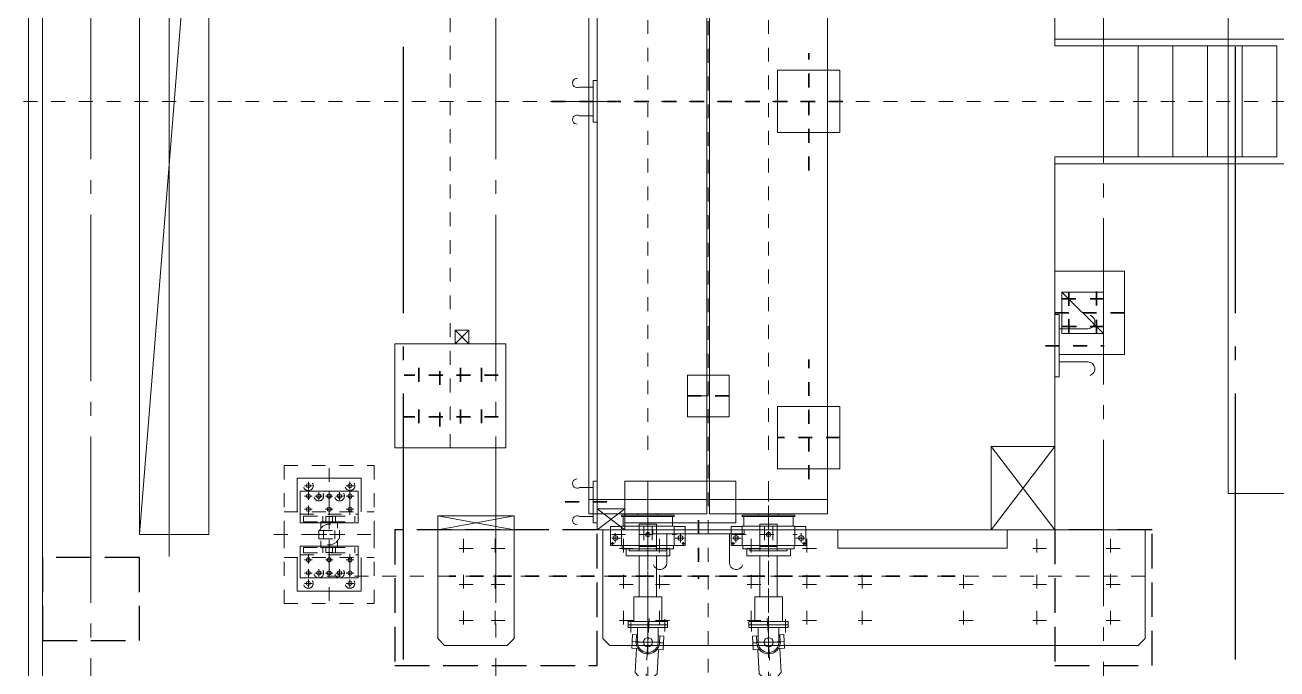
# Model space of a CAD drawing. Header units: metres. Extents: x 497148 to 498044, y 2998751 to 2999627.
# Drawn here: x 497595.21 to 497604.23, y 2999601.4 to 2999606.05 of the extents above; entities that cross this region are included whole.
import ezdxf

# ---------------------------------------------------------------- set-up
doc = ezdxf.new("R2010")
doc.units = ezdxf.units.M
for name, pattern in [('ACAD_ISO04W100', [30.5, 24, -3, 0.5, -3]), ('AD_LTYPE1 0 mm', [2, 1, -1]), ('AD_LTYPE2 0 mm', [16, 13, -1, 1, -1]), ('CENTER', [2, 1.25, -0.25, 0.25, -0.25]), ('DASH', [0.35, 0.25, -0.1]), ('点画线', [18, 12, -2, 2, -2]), ('虚线', [2, 1, -1])]:
    doc.linetypes.add(name, pattern=pattern)
for name, color, linetype, lineweight in [('ACAD0', 7, 'Continuous', 0), ('ACAD05', 4, 'AD_LTYPE2 0 mm', 0), ('ACAD1', 1, 'Continuous', 0), ('ACAD实线', 7, 'Continuous', 0), ('EB0', 7, 'Continuous', 9), ('中心线层', 1, 'CENTER', 9), ('管道', 7, 'Continuous', 20), ('纸机', 7, 'Continuous', 0), ('细实线层', 7, 'Continuous', 18), ('虚线层', 6, '虚线', 18), ('设备', 253, 'Continuous', 15)]:
    doc.layers.add(name, color=color, linetype=linetype, lineweight=lineweight)
doc.layers.add('COLUMN', color=9, linetype='Continuous')
doc.layers.add('DOTE', color=1, linetype='CENTER')

# ---------------------------------------------------------------- blocks, each defined once
blk = doc.blocks.new('rt56656565')
at = {"layer": 'ACAD0'}
for p, q in [((-1906, 85), (-1955.3, 85)), ((-248.7, 54.6), (-278.7, 54.6)), ((-248.7, 54.6), (-223.3, 80)), ((-248.7, 54.6), (-248.7, -54.6)), ((-248.7, 54.6), (-248.7, -54.6)), ((49.3, 85), (0, 85)), ((0, 85), (49.3, 85)), ((-1906, -85), (-1955.3, -85)), ((-248.7, -54.3), (-278.7, -54.3)), ((-248.7, -54.6), (-223.3, -80)), ((49.3, -85), (0, -85)), ((0, -85), (49.3, -85))]:
    blk.add_line(p, q, dxfattribs=at)
at = {"layer": 'ACAD实线'}
for p, q in [((-1856.7, 112.5), (-1955.3, 112.5)), ((-1955.3, 75), (-1955.3, 112.5)), ((-1856.7, 69.3), (-1856.7, 112.5)), ((-49.3, 112.5), (49.3, 112.5)), ((-49.3, 69.3), (-49.3, 112.5)), ((-49.3, 112.5), (49.3, 112.5)), ((-49.3, 69.3), (-49.3, 112.5)), ((49.3, 75.8), (49.3, 112.5)), ((49.3, 75), (49.3, 112.5)), ((-278.7, 80), (-1856.7, 80)), ((-278.7, 80), (-278.7, -80)), ((-248.7, 54.6), (-248.7, 54.6)), ((-49.3, 80), (-223.3, 80)), ((-1955.3, -112.5), (-1955.3, -75)), ((-1856.7, -112.5), (-1856.7, -69.3)), ((-278.7, -80), (-1856.7, -80)), ((-248.7, -54.3), (-248.7, -54.3)), ((-49.3, -80), (-223.3, -80)), ((-49.3, -112.5), (-49.3, -69.3)), ((-49.3, -112.5), (-49.3, -69.3)), ((49.3, -112.5), (49.3, -75)), ((49.3, -112.5), (49.3, -75.8)), ((-1856.7, -112.5), (-1955.3, -112.5)), ((-49.3, -112.5), (49.3, -112.5)), ((-49.3, -112.5), (49.3, -112.5))]:
    blk.add_line(p, q, dxfattribs=at)
blk.add_circle((0, 0), 32.6, dxfattribs=at)
blk.add_circle((0, 0), 32.6, dxfattribs=at)
for centre, start, end in [((-1906, 0), 270, 90), ((0, 0), 90, 270), ((0, 0), 90, 270)]:
    blk.add_arc(centre, 85, start, end, dxfattribs=at)
at = {"layer": '中心线层'}
for p, q in [((-1941.6, 0), (-1870.4, 0)), ((-1906, -35.6), (-1906, 35.6)), ((35.6, 0), (-35.6, 0)), ((0, -35.6), (0, 35.6))]:
    blk.add_line(p, q, dxfattribs=at)
at = {"layer": '细实线层', "linetype": '点画线'}
for p, q in [((-1906, 112.5), (-1906, -112.5)), ((0, 112.5), (0, -112.5)), ((0, 112.5), (0, -112.5)), ((170.7, 0), (-2070, 0))]:
    blk.add_line(p, q, dxfattribs=at)
blk = doc.blocks.new('*X414')
at = {"layer": 'ACAD0', "color": 1, "linetype": 'AD_LTYPE1 0 mm', "lineweight": 0}
for p, q in [((7390.6, 4840.3), (7340.6, 4840.3)), ((7365.6, 4815.3), (7365.6, 4865.3))]:
    blk.add_line(p, q, dxfattribs=at)
at = {"layer": 'ACAD0', "color": 7, "linetype": 'Continuous', "lineweight": 0}
blk.add_circle((7365.6, 4840.3), 3.75, dxfattribs=at)
at = {"layer": 'ACAD0', "color": 1, "linetype": 'Continuous', "lineweight": 0}
blk.add_arc((7365.6, 4840.3), 5, 162, 72, dxfattribs=at)
blk = doc.blocks.new('功夫')
at = {"layer": 'ACAD0', "linetype": 'Continuous', "lineweight": 0}
for p, q in [((-540, -137), (-540, 0)), ((0, 0), (-540, 0)), ((-460, -140), (-460, 0)), ((-455, 23), (-85, 23)), ((-455, 0), (-455, 23)), ((-427.5, 73), (-112.5, 73)), ((-427.5, 23), (-427.5, 73)), ((-405, 38), (-135, 38)), ((-405, 23), (-405, 38)), ((-332.5, -154.9), (-332.5, 40)), ((-332.5, 7), (-207.5, 7)), ((-207.5, -154.9), (-207.5, 40)), ((-135, 23), (-135, 38)), ((-112.5, 23), (-112.5, 73)), ((-85, 0), (-85, 23)), ((-80, -140), (-80, 0)), ((0, -137), (0, 0)), ((-540, -137), (-460, -137)), ((-80, -140), (-460, -140)), ((-332.5, -154.9), (-207.5, -154.9)), ((-332.5, -154.9), (-207.5, -154.9)), ((0, -137), (-80, -137))]:
    blk.add_line(p, q, dxfattribs=at)
at = {"layer": 'ACAD0', "color": 1, "linetype": 'AD_LTYPE1 0 mm', "lineweight": 0}
for p, q in [((-445.4, -80), (-476.9, -80)), ((-94.6, -80), (-63.1, -80))]:
    blk.add_line(p, q, dxfattribs=at)
at = {"layer": 'ACAD0', "linetype": 'Continuous', "lineweight": 0}
for centre, radius in [((-525, -15), 6), ((-505, -55), 17.5), ((-270, -80), 15.5), ((-35, -55), 17.5), ((-15, -15), 6)]:
    blk.add_circle(centre, radius, dxfattribs=at)
at = {"layer": 'ACAD1', "color": 5, "linetype": 'AD_LTYPE2 0 mm', "lineweight": 0}
for p, q in [((-300, -140), (-300, 0)), ((-240, -140), (-240, 0))]:
    blk.add_line(p, q, dxfattribs=at)
at = {"layer": 'ACAD1', "color": 1, "linetype": 'AD_LTYPE1 0 mm', "lineweight": 0}
for p, q in [((-533.8, -15), (-514.1, -15)), ((-530.9, -55), (-466.8, -55)), ((-525, -25.7), (-525, -4.9)), ((-505, -90.7), (-505, -22.4)), ((-9.1, -55), (-73.2, -55)), ((-35, -90.7), (-35, -22.4)), ((-6.2, -15), (-25.9, -15)), ((-15, -25.7), (-15, -4.9))]:
    blk.add_line(p, q, dxfattribs=at)
at = {"layer": 'ACAD1', "linetype": 'AD_LTYPE1 0 mm', "lineweight": 0}
blk.add_line((-9.1, -80), (-332.5, -80), dxfattribs=at)
at = {"layer": 'ACAD0', "color": 1, "linetype": 'AD_LTYPE1 0 mm', "lineweight": 0, "rotation": 270}
blk.add_blockref('*X414', (-5110.3, 7285.6), dxfattribs=at)
blk = doc.blocks.new('*X416')
at = {"layer": 'ACAD0', "color": 1, "linetype": 'AD_LTYPE1 0 mm', "lineweight": 0}
for p, q in [((7390.6, 4840.3), (7340.6, 4840.3)), ((7365.6, 4815.3), (7365.6, 4865.3))]:
    blk.add_line(p, q, dxfattribs=at)
at = {"layer": 'ACAD0', "color": 7, "linetype": 'Continuous', "lineweight": 0}
blk.add_circle((7365.6, 4840.3), 3.75, dxfattribs=at)
at = {"layer": 'ACAD0', "color": 1, "linetype": 'Continuous', "lineweight": 0}
blk.add_arc((7365.6, 4840.3), 5, 162, 72, dxfattribs=at)
blk = doc.blocks.new('法国体验')
at = {"layer": 'ACAD0', "linetype": 'Continuous', "lineweight": 0}
for p, q in [((-427.5, 210), (-112.5, 210)), ((-427.5, 160), (-427.5, 210)), ((-112.5, 160), (-112.5, 210)), ((-540, 0), (-540, 137)), ((0, 137), (-540, 137)), ((-460, -3), (-460, 137)), ((-455, 160), (-85, 160)), ((-455, 137), (-455, 160)), ((-405, 175), (-135, 175)), ((-405, 160), (-405, 175)), ((-332.5, -17.9), (-332.5, 177)), ((-332.5, 144), (-207.5, 144)), ((-207.5, -17.9), (-207.5, 177)), ((-135, 160), (-135, 175)), ((-85, 137), (-85, 160)), ((-80, -3), (-80, 137)), ((0, 0), (0, 137)), ((-540, 0), (-460, 0)), ((0, 0), (-80, 0)), ((-80, -3), (-460, -3)), ((-332.5, -17.9), (-207.5, -17.9)), ((-332.5, -17.9), (-207.5, -17.9))]:
    blk.add_line(p, q, dxfattribs=at)
at = {"layer": 'ACAD0', "color": 1, "linetype": 'AD_LTYPE1 0 mm', "lineweight": 0}
for p, q in [((-445.4, 57), (-476.9, 57)), ((-94.6, 57), (-63.1, 57))]:
    blk.add_line(p, q, dxfattribs=at)
at = {"layer": 'ACAD0', "linetype": 'Continuous', "lineweight": 0}
for centre, radius in [((-525, 122), 6), ((-505, 82), 17.5), ((-35, 82), 17.5), ((-15, 122), 6), ((-270, 57), 15.5)]:
    blk.add_circle(centre, radius, dxfattribs=at)
at = {"layer": 'ACAD1', "color": 1, "linetype": 'AD_LTYPE1 0 mm', "lineweight": 0}
for p, q in [((-533.8, 122), (-514.1, 122)), ((-525, 111.3), (-525, 132.1)), ((-505, 46.3), (-505, 114.6)), ((-35, 46.3), (-35, 114.6)), ((-6.2, 122), (-25.9, 122)), ((-15, 111.3), (-15, 132.1)), ((-530.9, 82), (-466.8, 82)), ((-9.1, 82), (-73.2, 82))]:
    blk.add_line(p, q, dxfattribs=at)
at = {"layer": 'ACAD1', "color": 5, "linetype": 'AD_LTYPE2 0 mm', "lineweight": 0}
for p, q in [((-300, -3), (-300, 137)), ((-240, -3), (-240, 137))]:
    blk.add_line(p, q, dxfattribs=at)
at = {"layer": 'ACAD1', "linetype": 'AD_LTYPE1 0 mm', "lineweight": 0}
blk.add_line((-9.1, 57), (-332.5, 57), dxfattribs=at)
at = {"layer": 'ACAD0', "color": 1, "linetype": 'AD_LTYPE1 0 mm', "lineweight": 0, "rotation": 270}
blk.add_blockref('*X416', (-5110.3, 7422.6), dxfattribs=at)
blk = doc.blocks.new('rdg546565_5')
at = {"layer": 'ACAD05', "linetype": 'AD_LTYPE2 0 mm', "lineweight": 0}
for p, q in [((-117.8, -154.4), (-117.8, 138.3)), ((0, 0), (-229.8, 0))]:
    blk.add_line(p, q, dxfattribs=at)
at = {"layer": 'ACAD实线', "color": 6, "linetype": '虚线'}
for p, q in [((-57.8, 92.5), (-177.8, 92.5)), ((-177.8, 92.5), (-177.8, 45)), ((-92.8, 130), (-142.8, 130)), ((-142.8, 130), (-142.8, 92.5)), ((-92.8, 130), (-92.8, 92.5)), ((-57.8, 45), (-57.8, 92.5)), ((-42.8, 30), (-192.8, 30)), ((-192.8, -30), (-192.8, 30)), ((-157.8, -30), (-157.8, 30)), ((-77.8, -30), (-77.8, 30)), ((-42.8, -30), (-42.8, 30)), ((-42.8, -30), (-192.8, -30)), ((-177.8, -92.5), (-177.8, -45)), ((-57.8, -92.5), (-57.8, -45)), ((-57.8, -92.5), (-177.8, -92.5)), ((-142.8, -130), (-142.8, -92.5)), ((-92.8, -130), (-142.8, -130)), ((-92.8, -130), (-92.8, -92.5))]:
    blk.add_line(p, q, dxfattribs=at)
for start, end in [(23.57818, 156.42182), (203.57818, 336.42182)]:
    blk.add_arc((-117.8, 0), 75, start, end, dxfattribs=at)
blk = doc.blocks.new('545564')
at = {"layer": 'ACAD实线', "color": 1, "linetype": '点画线'}
for p, q in [((-360, 102.5), (-360, -7.1)), ((-360, 0), (-360, 20)), ((-210, 0), (-210, 20)), ((-60, 0), (-60, 20))]:
    blk.add_line(p, q, dxfattribs=at)
at = {"layer": 'EB0'}
for p, q in [((-420, 0), (-420, 228)), ((0, 228), (-420, 228)), ((0, 0), (0, 228)), ((0, 0), (-420, 0))]:
    blk.add_line(p, q, dxfattribs=at)
for centre in [(-360, 130), (-210, 130), (-60, 130), (-360, 35), (-210, 35), (-60, 35)]:
    blk.add_circle(centre, 15, dxfattribs=at)
at = {"layer": '中心线层'}
blk.add_line((-210, 174.7), (-210, 255.5), dxfattribs=at)
at = {"layer": '中心线层', "linetype": '点画线', "lineweight": 18}
for p, q in [((-387.5, 130), (-332.5, 130)), ((-360, 102.5), (-360, 170)), ((-237.5, 130), (-182.5, 130)), ((-210, 102.5), (-210, 170)), ((-87.5, 130), (-32.5, 130)), ((-60, 102.5), (-60, 170)), ((-387.5, 35), (-332.5, 35)), ((-360, 7.5), (-360, 62.5)), ((-237.5, 35), (-182.5, 35)), ((-210, 7.5), (-210, 62.5)), ((-87.5, 35), (-32.5, 35)), ((-60, 7.5), (-60, 62.5))]:
    blk.add_line(p, q, dxfattribs=at)
at = {"layer": '虚线层'}
for p, q in [((-25, 220), (-395, 220)), ((-395, 180), (-395, 220)), ((-255, 180), (-255, 217.5)), ((-165, 180), (-165, 217.5)), ((-25, 180), (-25, 220)), ((0, 165), (-420, 165)), ((-25, 180), (-395, 180))]:
    blk.add_line(p, q, dxfattribs=at)
blk = doc.blocks.new('A$C18155853')
at = {"layer": '设备', "linetype": 'ACAD_ISO04W100', "ltscale": 0.05}
for p, q in [((-7363.7, 5778.9), (-7363.7, -7939.6)), ((-7798.7, 2987.3), (-7798.7, -2540.5)), ((-6928.7, 2987.3), (-6928.7, -2540.5)), ((-9223.7, -2500), (-9223.7, 2671.1)), ((0, 0), (-12473.6, 0)), ((-7798.7, -5178.9), (-7798.7, -2740)), ((-6928.7, -5415), (-6928.7, -2740)), ((-4213.7, -3425), (-10201.7, -3425))]:
    blk.add_line(p, q, dxfattribs=at)
at = {"layer": '设备', "ltscale": 0.05}
blk.add_line((-11248.7, 3378.5), (-11248.7, -3283.6), dxfattribs=at)
at = {"layer": '设备', "color": 4}
for p, q in [((-11463.7, 3125), (-11463.7, 0)), ((-11463.7, -3125), (-10963.7, 3125)), ((-10963.7, 3125), (-10963.7, 0)), ((-4863.7, 2563.1), (-4863.7, 400)), ((-8163.7, -2191.3), (-8163.7, 1521.8)), ((-8163.7, -1623.4), (-8163.7, 1459.6)), ((-3213.7, 450), (-4863.7, 450)), ((-3263.7, 400), (-4863.7, 400)), ((-4513.7, 400), (-4513.7, -400)), ((-4263.7, 400), (-4263.7, -400)), ((-4013.7, 400), (-4013.7, -400)), ((-3763.7, 400), (-3763.7, -400)), ((-3513.7, 400), (-3513.7, -400)), ((-3263.7, 400), (-3263.7, -400)), ((-6863.7, 225), (-6863.7, 0)), ((-6413.7, 225), (-6863.7, 225)), ((-6413.7, -225), (-6413.7, 225)), ((-8292.2, 103.8), (-8193.7, 103.8)), ((-8193.7, 150), (-8163.7, 150)), ((-8193.7, -150), (-8193.7, 150)), ((-8163.7, -150), (-8163.7, 150)), ((-11463.7, -3125), (-11463.7, 0)), ((-10963.7, -3125), (-10963.7, 0)), ((-8095, 0), (-8407.9, 0)), ((-6863.7, 0), (-6863.7, -225)), ((-8292.2, -103.8), (-8193.7, -103.8)), ((-8193.7, -150), (-8163.7, -150)), ((-6863.7, -225), (-6413.7, -225)), ((-3263.7, -400), (-4863.7, -400)), ((-4863.7, -400), (-4863.7, -2394.6)), ((-3213.7, -450), (-4863.7, -450)), ((-4363.7, -1225), (-4863.7, -1225)), ((-4363.7, -1225), (-4363.7, -1825)), ((-4813.7, -1375), (-4813.7, -1675)), ((-4513.7, -1375), (-4813.7, -1375)), ((-4513.7, -1675), (-4813.7, -1375)), ((-4513.7, -1375), (-4513.7, -1675)), ((-4833.7, -1537.5), (-4863.7, -1537.5)), ((-4833.7, -1987.5), (-4833.7, -1537.5)), ((-9188.7, -1750), (-9088.7, -1650)), ((-9088.7, -1750), (-9188.7, -1650)), ((-9188.7, -1650), (-9188.7, -1750)), ((-9088.7, -1650), (-9188.7, -1650)), ((-9088.7, -1750), (-9088.7, -1650)), ((-4626, -1639.8), (-4833.7, -1639.8)), ((-4513.7, -1675), (-4813.7, -1675)), ((-9623.7, -1750), (-9623.7, -2500)), ((-8823.7, -1750), (-9623.7, -1750)), ((-8823.7, -1750), (-8823.7, -2500)), ((-4363.7, -1825), (-4833.7, -1825)), ((-4626, -1879.9), (-4833.7, -1879.9)), ((-7513.7, -2125), (-7513.7, -1975)), ((-7513.7, -1975), (-7213.7, -1975)), ((-7213.7, -1975), (-7213.7, -2275)), ((-4833.7, -1987.5), (-4863.7, -1987.5)), ((-4863.7, -2500), (-4863.7, -2050)), ((-7513.7, -2275), (-7513.7, -2125)), ((-7363.7, -2125), (-7513.7, -2125)), ((-8163.7, -3090), (-8163.7, -2191.3)), ((-6413.7, -2200), (-6863.7, -2200)), ((-6863.7, -2200), (-6863.7, -2425)), ((-6413.7, -2650), (-6413.7, -2200)), ((-7213.7, -2275), (-7513.7, -2275)), ((-4863.7, -2323.3), (-4863.7, -3090)), ((-6863.7, -2425), (-6863.7, -2650)), ((-8823.7, -2500), (-9623.7, -2500)), ((-5323.7, -3090), (-5323.7, -2490)), ((-5323.7, -2490), (-4863.7, -2490)), ((-5323.7, -3090), (-4863.7, -2490)), ((-4863.7, -3090), (-5323.7, -2490)), ((-6863.7, -2650), (-6413.7, -2650)), ((-8292.2, -2786.2), (-8193.7, -2786.2)), ((-8193.7, -3040), (-8193.7, -2740)), ((-8193.7, -2740), (-8163.7, -2740)), ((-8163.7, -3040), (-8163.7, -2740)), ((-7963.7, -3040), (-7963.7, -2740)), ((-7963.7, -2740), (-7163.7, -2740)), ((-7163.7, -3040), (-7163.7, -2740)), ((-8163.7, -2940), (-7963.7, -2940)), ((-8163.7, -3090), (-8163.7, -2940)), ((-8163.7, -2940), (-7963.7, -3090)), ((-7963.7, -2940), (-8163.7, -3090)), ((-7963.7, -2940), (-8163.7, -3090)), ((-8163.7, -2940), (-7963.7, -3090)), ((-8163.7, -3090), (-8163.7, -2940)), ((-8163.7, -2940), (-7963.7, -2940)), ((-7963.7, -2940), (-7963.7, -3090)), ((-7963.7, -2940), (-7963.7, -3090)), ((-8763.7, -2990), (-9313.7, -2990)), ((-9313.7, -3090), (-9313.7, -2990)), ((-8763.7, -2990), (-9313.7, -3090)), ((-9313.7, -2990), (-8763.7, -3090)), ((-8763.7, -2990), (-9313.7, -2990)), ((-9313.7, -3090), (-9313.7, -2990)), ((-8763.7, -2990), (-9313.7, -3090)), ((-9313.7, -2990), (-8763.7, -3090)), ((-8763.7, -3090), (-8763.7, -2990)), ((-8763.7, -3090), (-8763.7, -2990)), ((-8292.2, -2993.8), (-8193.7, -2993.8)), ((-8193.7, -3040), (-8163.7, -3040)), ((-8193.7, -3040), (-8163.7, -3040)), ((-7963.7, -3040), (-7163.7, -3040)), ((-7963.7, -3040), (-7163.7, -3040)), ((-10963.7, -3125), (-11463.7, -3125)), ((-9313.7, -3090), (-9313.7, -3875)), ((-8763.7, -3090), (-9313.7, -3090)), ((-8763.7, -3090), (-9313.7, -3090)), ((-9313.7, -3090), (-9313.7, -3875)), ((-8763.7, -3090), (-8763.7, -3875)), ((-8763.7, -3090), (-8763.7, -3875)), ((-8163.7, -3090), (-4863.7, -3090)), ((-4863.7, -3090), (-8163.7, -3090)), ((-8163.7, -3090), (-4863.7, -3090)), ((-8123.7, -3090), (-8123.7, -3875)), ((-8123.7, -3090), (-8123.7, -3875)), ((-7763.7, -3120), (-7763.7, -3090)), ((-7763.7, -3120), (-7763.7, -3090)), ((-7103.7, -3090), (-7763.7, -3090)), ((-7103.7, -3090), (-7763.7, -3090)), ((-7103.7, -3090), (-7763.7, -3090)), ((-7763.7, -3120), (-7763.7, -3090)), ((-7103.7, -3120), (-7763.7, -3120)), ((-7103.7, -3120), (-7763.7, -3120)), ((-7103.7, -3120), (-7763.7, -3120)), ((-7661.5, -3327.7), (-7661.5, -3120)), ((-7661.5, -3327.7), (-7661.5, -3120)), ((-7661.5, -3327.7), (-7661.5, -3120)), ((-7661.5, -3327.7), (-7661.5, -3120)), ((-7211.3, -3327.7), (-7211.3, -3120)), ((-7211.3, -3327.7), (-7211.3, -3120)), ((-7211.3, -3327.7), (-7211.3, -3120)), ((-7103.7, -3120), (-7103.7, -3090)), ((-7103.7, -3120), (-7103.7, -3090)), ((-7103.7, -3120), (-7103.7, -3090)), ((-6428.7, -3223), (-6428.7, -3090)), ((-6428.7, -3223), (-6428.7, -3090)), ((-5208.7, -3223), (-5208.7, -3090)), ((-5208.7, -3223), (-5208.7, -3090)), ((-4863.7, -3090), (-4213.7, -3090)), ((-4863.7, -3090), (-4213.7, -3090)), ((-4213.7, -3090), (-4213.7, -3875)), ((-4213.7, -3090), (-4213.7, -3875)), ((-6428.7, -3223), (-5418.4, -3223)), ((-6428.7, -3223), (-5418.4, -3223)), ((-6402.4, -3223), (-5208.7, -3223)), ((-6402.4, -3223), (-5208.7, -3223)), ((-9263.7, -3925), (-9313.7, -3875)), ((-9263.7, -3925), (-9313.7, -3875)), ((-8763.7, -3875), (-8813.7, -3925)), ((-8763.7, -3875), (-8813.7, -3925)), ((-8123.7, -3875), (-8073.7, -3925)), ((-8123.7, -3875), (-8073.7, -3925)), ((-4213.7, -3875), (-4263.7, -3925)), ((-4213.7, -3875), (-4263.7, -3925)), ((-8813.7, -3925), (-9263.7, -3925)), ((-8813.7, -3925), (-9263.7, -3925)), ((-8073.7, -3925), (-4263.7, -3925)), ((-8073.7, -3925), (-4863.7, -3925)), ((-4863.7, -3925), (-4263.7, -3925))]:
    blk.add_line(p, q, dxfattribs=at)
at = {"layer": '设备', "linetype": 'Continuous', "lineweight": 0}
for p, q in [((-8224.7, 2973), (-8224.7, -2973)), ((-7372.7, 2975), (-7372.7, -2973)), ((-7354.7, 2975), (-7354.7, -2973)), ((-6502.7, 2973), (-6502.7, -2973)), ((-7353.7, -2550.5), (-7353.7, -2684.6)), ((-8224.7, -2872), (-8224.7, -2973)), ((-8224.7, -2872), (-8208.7, -2872)), ((-7372.7, -2872), (-8224.7, -2872)), ((-7372.7, -2872), (-7388.7, -2872)), ((-7372.7, -2872), (-7372.7, -2973)), ((-7372.7, -2872), (-7372.7, -2973)), ((-6502.7, -2872), (-7354.7, -2872)), ((-7354.7, -2872), (-7354.7, -2973)), ((-7354.7, -2872), (-7338.7, -2872)), ((-6502.7, -2872), (-6518.7, -2872)), ((-6502.7, -2872), (-6502.7, -2973)), ((-8222.7, -2975), (-7871.2, -2975)), ((-7871.2, -2975), (-7871.2, -2985)), ((-7871.2, -2975), (-7871.2, -2985)), ((-7374.7, -2975), (-7871.2, -2975)), ((-7374.7, -2975), (-7871.2, -2975)), ((-7726.2, -2975), (-7726.2, -2985)), ((-7726.2, -2975), (-7726.2, -2985)), ((-7352.7, -2975), (-7001.2, -2975)), ((-6504.7, -2975), (-7001.2, -2975)), ((-6504.7, -2975), (-7001.2, -2975)), ((-7001.2, -2975), (-7001.2, -2985)), ((-7001.2, -2975), (-7001.2, -2985)), ((-6856.2, -2975), (-6856.2, -2985)), ((-6856.2, -2975), (-6856.2, -2985)), ((-7608.7, -2985), (-7988.7, -2985)), ((-7988.7, -2985), (-7988.7, -2995)), ((-7608.7, -2995), (-7988.7, -2995)), ((-7976.2, -2995), (-7976.2, -3065)), ((-7621.2, -2995), (-7621.2, -3065)), ((-7608.7, -2985), (-7608.7, -2995)), ((-6738.7, -2985), (-7118.7, -2985)), ((-7118.7, -2985), (-7118.7, -2995)), ((-6738.7, -2995), (-7118.7, -2995)), ((-7106.2, -2995), (-7106.2, -3065)), ((-6751.2, -2995), (-6751.2, -3065)), ((-6738.7, -2985), (-6738.7, -2995)), ((-7861.2, -3278), (-7861.2, -3574.6)), ((-7736.2, -3278), (-7736.2, -3574.6)), ((-6991.2, -3278), (-6991.2, -3574.6)), ((-6866.2, -3278), (-6866.2, -3574.6)), ((-7896.7, -3574.6), (-7898.7, -3576.6)), ((-7898.7, -3576.6), (-7898.7, -3750.6)), ((-7896.7, -3574.6), (-7700.7, -3574.6)), ((-7700.7, -3574.6), (-7698.7, -3576.6)), ((-7698.7, -3576.6), (-7698.7, -3750.6)), ((-7026.7, -3574.6), (-7028.7, -3576.6)), ((-7028.7, -3576.6), (-7028.7, -3750.6)), ((-7026.7, -3574.6), (-6830.7, -3574.6)), ((-6830.7, -3574.6), (-6828.7, -3576.6)), ((-6828.7, -3576.6), (-6828.7, -3750.6)), ((-7941.2, -3751.6), (-7941.2, -3776.6)), ((-7941.2, -3751.6), (-7912.2, -3751.6)), ((-7941.2, -3776.6), (-7886.2, -3776.6)), ((-7941.2, -3776.6), (-7941.2, -3796.6)), ((-7941.2, -3776.6), (-7656.2, -3776.6)), ((-7933.7, -3776.6), (-7904.7, -3776.6)), ((-7912.2, -3751.6), (-7798.7, -3751.6)), ((-7798.7, -3751.6), (-7656.2, -3751.6)), ((-7711.2, -3776.6), (-7656.2, -3776.6)), ((-7656.2, -3751.6), (-7656.2, -3776.6)), ((-7656.2, -3776.6), (-7656.2, -3796.6)), ((-7071.2, -3751.6), (-7071.2, -3776.6)), ((-7071.2, -3751.6), (-6928.7, -3751.6)), ((-7071.2, -3776.6), (-7016.2, -3776.6)), ((-6786.2, -3776.6), (-7071.2, -3776.6)), ((-7071.2, -3776.6), (-7071.2, -3796.6)), ((-7042.2, -3751.6), (-7029.7, -3751.6)), ((-6928.7, -3751.6), (-6786.2, -3751.6)), ((-6841.2, -3776.6), (-6786.2, -3776.6)), ((-6793.7, -3776.6), (-6822.7, -3776.6)), ((-6786.2, -3751.6), (-6786.2, -3776.6)), ((-6786.2, -3776.6), (-6786.2, -3796.6)), ((-7941.2, -3796.6), (-7798.7, -3796.6)), ((-7798.7, -3796.6), (-7656.2, -3796.6)), ((-6928.7, -3796.6), (-7071.2, -3796.6)), ((-6786.2, -3796.6), (-6928.7, -3796.6))]:
    blk.add_line(p, q, dxfattribs=at)
at = {"layer": '设备', "color": 1, "linetype": '点画线', "lineweight": 35}
for p, q in [((-6638.7, -498.4), (-6638.7, 347.8)), ((-6392.4, 0), (-8507.5, 0)), ((-4712.4, -1425), (-4815, -1425)), ((-4763.7, -1373.7), (-4763.7, -1476.3)), ((-4510.8, -1425), (-4616.7, -1425)), ((-4563.7, -1372), (-4563.7, -1478)), ((-4363.7, -1525), (-4863.7, -1525)), ((-4763.7, -1570.8), (-4763.7, -1679.2)), ((-4563.7, -1575.3), (-4563.7, -1674.7)), ((-4709.5, -1625), (-4817.9, -1625)), ((-4514, -1625), (-4613.4, -1625)), ((-4932.4, -1762.5), (-4510.3, -1762.5)), ((-6638.7, -2725), (-6638.7, -1861.4)), ((-8877.5, -1975), (-9555.2, -1975)), ((-9448.7, -1922.3), (-9448.7, -2045)), ((-9298.7, -2045), (-9298.7, -1922.3)), ((-9148.7, -1922.6), (-9148.7, -2045)), ((-8998.7, -1922.3), (-8998.7, -2045)), ((-7213.7, -2125), (-7513.7, -2125)), ((-9448.7, -2222.3), (-9448.7, -2345)), ((-9298.7, -2345), (-9298.7, -2222.3)), ((-9148.7, -2222.6), (-9148.7, -2345)), ((-8998.7, -2222.3), (-8998.7, -2345)), ((-8877.5, -2275), (-9555.2, -2275)), ((-6413.7, -2425), (-6863.7, -2425)), ((-8095, -2890), (-8407.9, -2890)), ((-7433.7, -3021.3), (-7433.7, -3443.4)), ((-7433.7, -3021.3), (-7433.7, -3443.4)), ((-7433.7, -3120), (-7433.7, -3021.3)), ((-5582.9, -3425), (-9230.4, -3425)), ((-6355.6, -3425), (-8073.7, -3425))]:
    blk.add_line(p, q, dxfattribs=at)
at = {"layer": '设备', "color": 6, "linetype": '虚线'}
for p, q in [((-10421.7, -2627), (-9771.7, -2627)), ((-10421.7, -2627), (-9771.7, -2627)), ((-10421.7, -2627), (-10421.7, -3124.5)), ((-9771.7, -2627), (-9771.7, -3124.5)), ((-10421.3, -2960), (-9771.3, -2960)), ((-10421.7, -3623), (-10421.7, -3125.5)), ((-9771.7, -3623), (-9771.7, -3125.5)), ((-10421.3, -3290), (-9771.3, -3290)), ((-10421.7, -3623), (-9771.7, -3623))]:
    blk.add_line(p, q, dxfattribs=at)
at = {"layer": '设备', "color": 1, "linetype": '点画线'}
for p, q in [((-10096.3, -2645.8), (-10096.3, -3087)), ((-10096.3, -2645.8), (-10096.3, -3087)), ((-10021.3, -2862.5), (-10021.3, -2837.5)), ((-10494.9, -3125), (-9696.7, -3125)), ((-10494.9, -3125), (-9696.7, -3125)), ((-10096.3, -3604.2), (-10096.3, -3163)), ((-10021.3, -3387.5), (-10021.3, -3412.5))]:
    blk.add_line(p, q, dxfattribs=at)
at = {"layer": '设备'}
for p, q in [((-10326.7, -2960), (-10326.7, -2717.5)), ((-10326.3, -2717.5), (-9866.3, -2717.5)), ((-9866.7, -2960), (-9866.7, -2717.5)), ((-10326.7, -3290), (-10326.7, -3532.5)), ((-9866.7, -3290), (-9866.7, -3532.5)), ((-10326.7, -3532.5), (-9866.7, -3532.5)), ((-7798.7, -3989.6), (-7798.7, -3776.6)), ((-6928.7, -3989.6), (-6928.7, -3776.6)), ((-7710.7, -3901.6), (-7886.8, -3901.6)), ((-7016.8, -3901.6), (-6840.7, -3901.6))]:
    blk.add_line(p, q, dxfattribs=at)
at = {"layer": '设备', "linetype": '点画线', "lineweight": 18}
for p, q in [((-10218.8, -2772.5), (-10273.8, -2772.5)), ((-10246.3, -2745), (-10246.3, -2800)), ((-9918.8, -2772.5), (-9973.8, -2772.5)), ((-9946.3, -2745), (-9946.3, -2800)), ((-10198.8, -2847.5), (-10143.8, -2847.5)), ((-10171.3, -2820), (-10171.3, -2875)), ((-9993.8, -2847.5), (-10048.8, -2847.5)), ((-10021.3, -2820), (-10021.3, -2875)), ((-10198.8, -3402.5), (-10143.8, -3402.5)), ((-10171.3, -3430), (-10171.3, -3375)), ((-9993.8, -3402.5), (-10048.8, -3402.5)), ((-10021.3, -3430), (-10021.3, -3375)), ((-10218.8, -3477.5), (-10273.8, -3477.5)), ((-10246.3, -3505), (-10246.3, -3450)), ((-9918.8, -3477.5), (-9973.8, -3477.5)), ((-9946.3, -3505), (-9946.3, -3450))]:
    blk.add_line(p, q, dxfattribs=at)
at = {"layer": '设备', "linetype": 'AD_LTYPE1 0 mm', "lineweight": 0}
for p, q in [((-7798.7, -2778.8), (-7798.7, -3040.2)), ((-7798.7, -2787.3), (-7798.7, -3791.8)), ((-7798.7, -2787.3), (-7798.7, -3791.8)), ((-7798.7, -2787.3), (-7798.7, -3263.8)), ((-6928.7, -2778.8), (-6928.7, -3040.2)), ((-6928.7, -2787.3), (-6928.7, -3791.8)), ((-6928.7, -2787.3), (-6928.7, -3791.8)), ((-6928.7, -2787.3), (-6928.7, -3263.8))]:
    blk.add_line(p, q, dxfattribs=at)
at = {"layer": '设备', "color": 1, "linetype": 'AD_LTYPE1 0 mm', "lineweight": 0}
for p, q in [((-7798.7, -2931.1), (-7798.7, -3327.6)), ((-6928.7, -2931.1), (-6928.7, -3327.6))]:
    blk.add_line(p, q, dxfattribs=at)
at = {"layer": '设备', "color": 1, "linetype": '点画线', "lineweight": 18}
for p, q in [((-9128.7, -3155), (-9128.7, -3295)), ((-8898.7, -3155), (-8898.7, -3295)), ((-7973.7, -3155), (-7973.7, -3295)), ((-7713.7, -3155), (-7713.7, -3295)), ((-7053.7, -3155), (-7053.7, -3295)), ((-6653.7, -3155), (-6653.7, -3295)), ((-4993.7, -3155), (-4993.7, -3295)), ((-4463.7, -3155), (-4463.7, -3295)), ((-9058.7, -3225), (-9198.7, -3225)), ((-8828.7, -3225), (-8968.7, -3225)), ((-7903.7, -3225), (-8043.7, -3225)), ((-7643.7, -3225), (-7783.7, -3225)), ((-6983.7, -3225), (-7123.7, -3225)), ((-6583.7, -3225), (-6723.7, -3225)), ((-4923.7, -3225), (-5063.7, -3225)), ((-4393.7, -3225), (-4533.7, -3225)), ((-9128.7, -3415), (-9128.7, -3555)), ((-8898.7, -3415), (-8898.7, -3555)), ((-7973.7, -3415), (-7973.7, -3555)), ((-7713.7, -3415), (-7713.7, -3555)), ((-7053.7, -3415), (-7053.7, -3555)), ((-6653.7, -3415), (-6653.7, -3555)), ((-6253.7, -3415), (-6253.7, -3555)), ((-5523.7, -3415), (-5523.7, -3555)), ((-4993.7, -3415), (-4993.7, -3555)), ((-4463.7, -3410.2), (-4463.7, -3550.2)), ((-9058.7, -3485), (-9198.7, -3485)), ((-8828.7, -3485), (-8968.7, -3485)), ((-7903.7, -3485), (-8043.7, -3485)), ((-7643.7, -3485), (-7783.7, -3485)), ((-6983.7, -3485), (-7123.7, -3485)), ((-6583.7, -3485), (-6723.7, -3485)), ((-6183.7, -3485), (-6323.7, -3485)), ((-5453.7, -3485), (-5593.7, -3485)), ((-4923.7, -3485), (-5063.7, -3485)), ((-4393.7, -3485), (-4533.7, -3485)), ((-7798.7, -3550.1), (-7798.7, -3817.5)), ((-6928.7, -3550.1), (-6928.7, -3817.5)), ((-9128.7, -3675), (-9128.7, -3815)), ((-8898.7, -3675), (-8898.7, -3815)), ((-7973.7, -3675), (-7973.7, -3815)), ((-7713.7, -3675), (-7713.7, -3815)), ((-7053.7, -3675), (-7053.7, -3815)), ((-6653.7, -3675), (-6653.7, -3815)), ((-6253.7, -3675), (-6253.7, -3815)), ((-5523.7, -3675), (-5523.7, -3815)), ((-4993.7, -3675), (-4993.7, -3815)), ((-4463.7, -3675), (-4463.7, -3815)), ((-9058.7, -3745), (-9198.7, -3745)), ((-8828.7, -3745), (-8968.7, -3745)), ((-7903.7, -3745), (-8043.7, -3745)), ((-7921.2, -3831.8), (-7921.2, -3760.5)), ((-7643.7, -3745), (-7783.7, -3745)), ((-7676.2, -3735.8), (-7676.2, -3789.5)), ((-7676.2, -3760.8), (-7676.2, -3823.5)), ((-6983.7, -3745), (-7123.7, -3745)), ((-7051.2, -3760.8), (-7051.2, -3823.5)), ((-6806.2, -3735.8), (-6806.2, -3789.5)), ((-6806.2, -3831.8), (-6806.2, -3760.5)), ((-6583.7, -3745), (-6723.7, -3745)), ((-6183.7, -3745), (-6323.7, -3745)), ((-5453.7, -3745), (-5593.7, -3745)), ((-4923.7, -3745), (-5063.7, -3745)), ((-4393.7, -3745), (-4533.7, -3745))]:
    blk.add_line(p, q, dxfattribs=at)
at = {"layer": '设备', "linetype": 'ByBlock'}
for p, q in [((-7873.7, -3901.7), (-7873.7, -3796.6)), ((-7723.7, -3901.8), (-7723.7, -3796.6)), ((-7003.7, -3901.8), (-7003.7, -3796.6)), ((-6853.7, -3901.7), (-6853.7, -3796.6))]:
    blk.add_line(p, q, dxfattribs=at)
at = {"layer": '设备', "lineweight": 15, "ltscale": 0.05}
blk.add_lwpolyline([(-3614, -2829.8), (-414, -2829.8), (-414, 2830.2), (-3614, 2830.2)], close=True, dxfattribs=at)
at = {"layer": '设备', "color": 4}
blk.add_lwpolyline([(-3452.9, 222.6, 0, 0, 0), (-3956.7, 222.6, 52, 0, 0), (-4151.7, 222.6, 0, 0, 0)], format="xyseb", dxfattribs=at)
at = {"layer": '设备', "color": 6, "linetype": '虚线'}
for centre in [(-10246.3, -2772.5), (-9946.3, -2772.5), (-10171.3, -2847.5), (-10021.3, -2847.5), (-10171.3, -3402.5), (-10021.3, -3402.5), (-10246.3, -3477.5), (-9946.3, -3477.5)]:
    blk.add_circle(centre, 35, dxfattribs=at)
at = {"layer": '设备'}
for centre in [(-10246.3, -2772.5), (-9946.3, -2772.5), (-10171.3, -2847.5), (-10021.3, -2847.5), (-10171.3, -3402.5), (-10021.3, -3402.5), (-10246.3, -3477.5), (-9946.3, -3477.5)]:
    blk.add_circle(centre, 15, dxfattribs=at)
at = {"layer": '设备', "color": 4}
for centre, radius, start, end in [((-8308.3, 133.2), 33.5, 89.4999, 298.75385), ((-8309.2, -131.5), 32.5, 58.41844, 272.13522), ((-4626, -1589.8), 50, 270, 71.54171), ((-4626, -1929.9), 50, 288.45829, 90), ((-8308.3, -2756.8), 33.5, 89.4999, 298.75385), ((-8309.2, -3021.5), 32.5, 58.41844, 272.13522), ((-7711.5, -3327.7), 50, 198.45829, 0), ((-7711.5, -3327.7), 50, 198.45829, 0), ((-7711.5, -3327.7), 50, 198.45829, 0), ((-7161.3, -3327.7), 50, 180, 341.54171), ((-7161.3, -3327.7), 50, 180, 341.54171), ((-7161.3, -3327.7), 50, 180, 341.54171)]:
    blk.add_arc(centre, radius, start, end, dxfattribs=at)
at = {"layer": '设备', "linetype": 'Continuous', "lineweight": 0}
for centre, radius, start, end in [((-8222.7, -2973), 2, 180, 270), ((-7374.7, -2973), 2, 270, 360), ((-7374.7, -2973), 2, 270, 360), ((-7352.7, -2973), 2, 180, 270), ((-6504.7, -2973), 2, 270, 360), ((-6504.7, -2973), 2, 270, 360), ((-7899.7, -3750.6), 1, 270, 0), ((-7697.7, -3750.6), 1, 180, 270), ((-7029.7, -3750.6), 1, 270, 0), ((-6827.7, -3750.6), 1, 180, 270)]:
    blk.add_arc(centre, radius, start, end, dxfattribs=at)
at = {"layer": '设备'}
for centre, start, end in [((-7798.7, -3901.6), 180, 0.00008), ((-6928.7, -3901.6), 179.99992, 360)]:
    blk.add_arc(centre, 75, start, end, dxfattribs=at)
at = {"layer": '设备', "color": 1, "linetype": '点画线', "rotation": 180}
blk.add_blockref('545564', (-10306.3, -2812.5), dxfattribs=at)
at = {"layer": '设备', "color": 6, "linetype": '虚线', "xscale": -1}
blk.add_blockref('rdg546565_5', (-10214.1, -3125), dxfattribs=at)
at = {"layer": '设备', "color": 4, "rotation": 180}
blk.add_blockref('法国体验', (-8068.7, -3068), dxfattribs=at)
at = {"layer": '设备', "color": 2, "rotation": 180}
blk.add_blockref('功夫', (-7198.7, -3205), dxfattribs=at)
at = {"layer": '设备', "color": 1, "linetype": '点画线', "xscale": -1}
blk.add_blockref('545564', (-10306.3, -3437.5), dxfattribs=at)
at = {"layer": '设备', "linetype": '点画线', "rotation": 86.99999999951487}
blk.add_blockref('rt56656565', (-7798.7, -3901.6), dxfattribs=at)
at = {"layer": '设备', "linetype": '点画线', "xscale": -1, "rotation": 273.0000000004851}
blk.add_blockref('rt56656565', (-6928.7, -3901.6), dxfattribs=at)
blk = doc.blocks.new('A$Ce080179e')
at = {"layer": 'COLUMN', "color": 5, "linetype": 'DASH'}
for p, q in [((75.8359, 22.8095), (74.3759, 22.8095)), ((74.3759, 22.8095), (74.3759, 21.8295)), ((75.8359, 21.8295), (75.8359, 22.8095)), ((79.8359, 22.81), (79.1359, 22.81)), ((79.1359, 22.81), (79.1359, 21.83)), ((79.8359, 21.83), (79.8359, 22.81)), ((72.5359, 22.61), (71.8359, 22.61)), ((71.8359, 22.61), (71.8359, 22.01)), ((72.5359, 22.01), (72.5359, 22.61)), ((71.8359, 22.01), (72.5359, 22.01)), ((74.3759, 21.8295), (75.8359, 21.8295)), ((79.1359, 21.83), (79.8359, 21.83))]:
    blk.add_line(p, q, dxfattribs=at)
at = {"layer": 'DOTE', "color": 251, "linetype": 'ACAD_ISO04W100', "ltscale": 0.08}
for p, q in [((74.4359, 43.7928), (74.4359, 4.962)), ((80.4359, 43.7928), (80.4359, 4.962))]:
    blk.add_line(p, q, dxfattribs=at)
at = {"layer": '纸机', "linetype": 'ACAD_ISO04W100', "ltscale": 0.05}
for p, q in [((72.1859, 17.4825), (72.1859, 30.1978)), ((75.1059, 17.4825), (75.1059, 30.1978)), ((79.4859, 17.4575), (79.4859, 30.1728))]:
    blk.add_line(p, q, dxfattribs=at)
at = {"layer": '纸机', "color": 2, "ltscale": 0.05}
blk.add_lwpolyline([(86.2859, 30.8), (71.7359, 30.8), (71.7359, 16.25), (86.2859, 16.25), (86.2859, 20.8)], dxfattribs=at)
blk.add_lwpolyline([(71.8359, 16.35), (86.1859, 16.35), (86.1859, 30.7), (71.8359, 30.7)], close=True, dxfattribs=at)
at = {"layer": '管道', "lineweight": 5, "ltscale": 0.05, "xscale": 0.001, "yscale": 0.001, "zscale": 0.001}
blk.add_blockref('A$C18155853', (83.9997, 25.8998), dxfattribs=at)

msp = doc.modelspace()

# ---------------------------------------------------------------- block references
msp.add_blockref('A$Ce080179e', (497523.4984, 2999579.5994))

doc.saveas('drawing.dxf')
